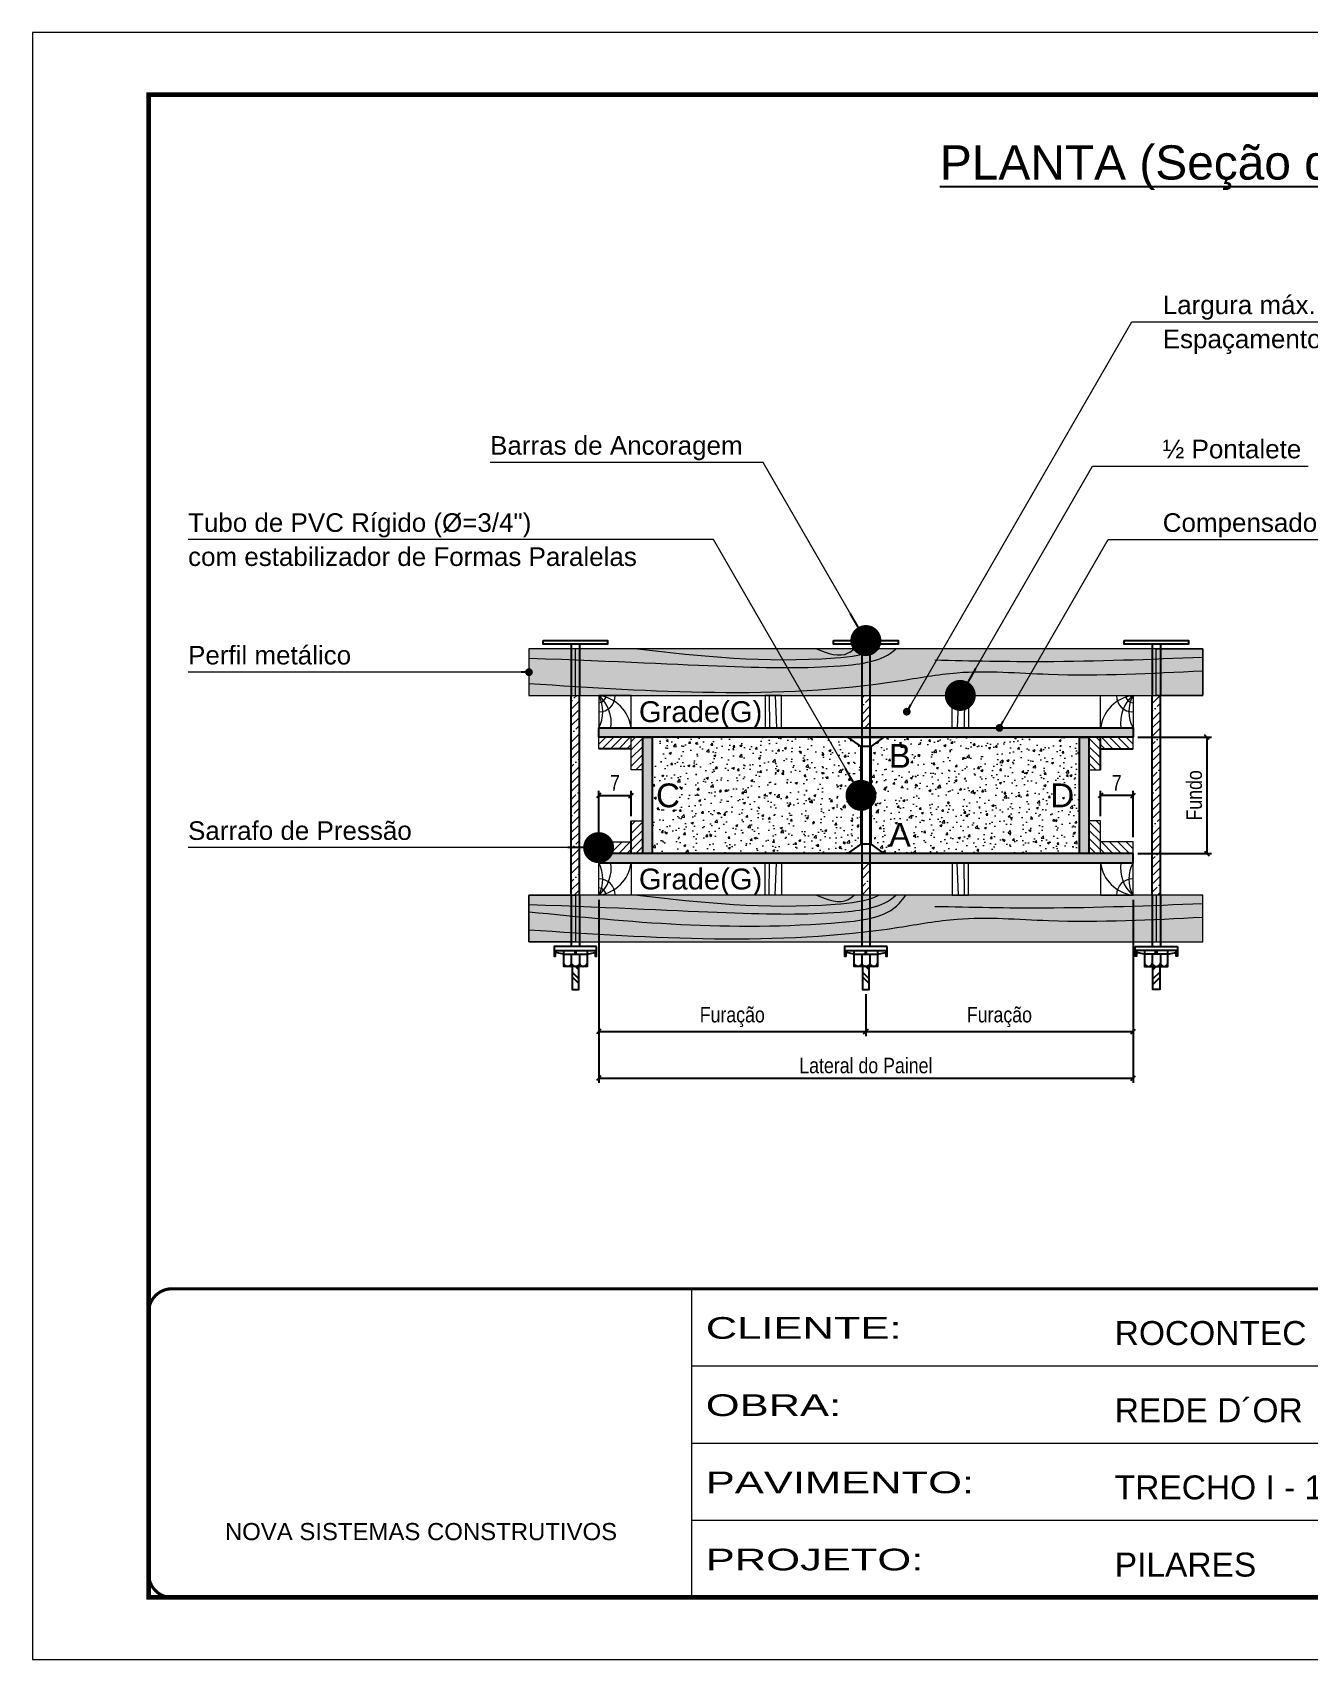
# Model space of a CAD drawing. Extents: x 2949 to 9230, y 1140 to 12527.
# Drawn here: x 7718 to 8542, y 11477 to 12527 of the extents above; entities that cross this region are included whole.
import ezdxf
from ezdxf.enums import TextEntityAlignment as Align

# ---------------------------------------------------------------- set-up
doc = ezdxf.new("R2010")
doc.units = 0
for name, pattern in [('CONTINUO', [0]), ('DASHED', [0.75, 0.5, -0.25]), ('HIDDEN', [0.375, 0.25, -0.125])]:
    doc.linetypes.add(name, pattern=pattern)
doc.layers.add('BARRA ANCORAGEM', color=251, linetype='Continuous')
doc.layers.add('COTA', color=241, linetype='Continuous')
for name, color, linetype, lineweight in [('Demarcação 1', 251, 'Continuous', 9), ('Folhas', 255, 'Continuous', 9), ('Hachura', 251, 'Continuous', 9), ('Madeira', 126, 'Continuous', 18), ('Perfil Metálico', 224, 'Continuous', 18), ('SARRAFO DE PRESSAO', 251, 'DASHED', 9)]:
    doc.layers.add(name, color=color, linetype=linetype, lineweight=lineweight)
doc.layers.add('Demarcação 2', color=7, linetype='Continuous', lineweight=9, true_color=0xe0e0e0)
doc.styles.add('ARIAL', font='arial.ttf')
doc.styles.add('COTA TECNICA-50', font='techl___.ttf', dxfattribs={"height": 10})
doc.styles.add('SANSSERIF', font='sas_____.pfb')
doc.styles.get("Standard").update_dxf_attribs({"font": 'arial.ttf'})
doc.styles.add('Tecnologia', font='')
doc.styles.get('Tecnologia').set_extended_font_data('Forgotten Futurist')
doc.dimstyles.new('3x', dxfattribs={"dimtxt": 10, "dimasz": 5, "dimexe": 7, "dimexo": 5, "dimgap": 4, "dimtad": 1, "dimdec": 4, "dimlfac": 0.3333333333333333, "dimdsep": 46, "dimtxsty": 'Standard', "dimblk": 'DOT', "dimcen": 0.09, "dimclrd": 1, "dimclre": 1, "dimclrt": 2, "dimadec": 0, "dimazin": 2, "dimtfac": 1, "dimtdec": 4, "dimtmove": 0, "dimatfit": 3, "dimldrblk": 'DOT', "dimfxl": 1, "dimtolj": 1, "dimtzin": 0, "dimlwd": 9, "dimlwe": 9, "dimarcsym": 0})
doc.dimstyles.new('COTA PAINEL-50', dxfattribs={"dimtxt": 10, "dimasz": 3, "dimexe": 3, "dimexo": 3, "dimgap": 3, "dimtad": 1, "dimdec": 1, "dimzin": 12, "dimdsep": 46, "dimtxsty": 'COTA TECNICA-50', "dimblk1": 'OBLIQUE', "dimblk2": 'OBLIQUE', "dimsah": 1, "dimcen": 0.9, "dimclrd": 4, "dimclre": 4, "dimclrt": 240, "dimadec": 1, "dimazin": 3, "dimtfac": 1, "dimtdec": 1, "dimtmove": 0, "dimatfit": 3, "dimfxl": 1, "dimtolj": 1, "dimtzin": 12, "dimarcsym": 0})
pattern_1 = [(45, (537.7198400738271, 19528.28793580268), (-5.303300858899106, 5.303300858899107), []), (45, (543.0231409238331, 19528.28793580268), (-5.303300858899106, 5.303300858899107), [9.375, -1.875, 0, -1.875])]

# ---------------------------------------------------------------- blocks, each defined once
blk = doc.blocks.new('_Oblique')
at = {"color": 0, "linetype": 'ByBlock', "lineweight": -2}
blk.add_line((-0.5, -0.5), (0.5, 0.5), dxfattribs=at)
blk = doc.blocks.new('*D1212')
at = {"layer": 'COTA', "color": 4, "lineweight": -2, "transparency": 16777216}
for p, q in [((8431.049176096076, 12071.91815088487), (8478.712720620131, 12071.91815088487)), ((8475.712720620131, 12071.91815088487), (8475.712720620131, 11996.91815095987)), ((8431.049176096134, 11996.91815095987), (8478.712720620131, 11996.91815095987))]:
    blk.add_line(p, q, dxfattribs=at)
at = {"layer": 'Defpoints', "color": 0, "transparency": 16777216}
for p in [(8428.049176096076, 12071.91815088487), (8428.049176096134, 11996.91815095987), (8475.712720620131, 11996.91815095987)]:
    blk.add_point(p, dxfattribs=at)
at = {"layer": 'COTA', "color": 4, "lineweight": -2, "transparency": 16777216, "xscale": 3, "yscale": 3, "zscale": 3}
for p, rotation in [((8475.712720620131, 12071.91815088487), 90), ((8475.712720620131, 11996.91815095987), 270)]:
    blk.add_blockref('_Oblique', p, dxfattribs=dict(at, rotation=rotation))
at = {"layer": 'COTA', "color": 240, "transparency": 16777216, "insert": (8467.588451614283, 12034.41815092237), "char_height": 10, "attachment_point": 5, "rotation": 90, "style": 'COTA TECNICA-50'}
blk.add_mtext('\\A1;Fundo', dxfattribs=at)
blk = doc.blocks.new('*D1213')
at = {"layer": 'COTA', "color": 4, "lineweight": -2, "transparency": 16777216}
for p, q in [((8083.049176501925, 11966.91815098948), (8083.049176501925, 11878.95561756647)), ((8255.549176299071, 11906.02951105339), (8255.549176299071, 11878.95561756647)), ((8083.049176501925, 11881.95561756647), (8255.549176299071, 11881.95561756647))]:
    blk.add_line(p, q, dxfattribs=at)
at = {"layer": 'Defpoints', "color": 0, "transparency": 16777216}
for p in [(8083.049176501925, 11969.91815098948), (8255.549176299071, 11909.02951105339), (8255.549176299071, 11881.95561756647)]:
    blk.add_point(p, dxfattribs=at)
at = {"layer": 'COTA', "color": 4, "lineweight": -2, "transparency": 16777216, "xscale": 3, "yscale": 3, "zscale": 3, "rotation": 180}
blk.add_blockref('_Oblique', (8083.049176501925, 11881.95561756647), dxfattribs=at)
at = {"layer": 'COTA', "color": 4, "lineweight": -2, "transparency": 16777216, "xscale": 3, "yscale": 3, "zscale": 3}
blk.add_blockref('_Oblique', (8255.549176299071, 11881.95561756647), dxfattribs=at)
at = {"layer": 'COTA', "color": 240, "transparency": 16777216, "insert": (8169.299176400498, 11891.35181639688), "char_height": 10, "attachment_point": 5, "style": 'COTA TECNICA-50'}
blk.add_mtext('\\A1;Furação', dxfattribs=at)
blk = doc.blocks.new('*D1214')
at = {"layer": 'COTA', "color": 4, "lineweight": -2, "transparency": 16777216}
for p, q in [((8428.049176096189, 11966.91815098948), (8428.049176096189, 11878.95561756647)), ((8255.549176299071, 11906.02951105339), (8255.549176299071, 11878.95561756647)), ((8255.549176299071, 11881.95561756647), (8428.049176096189, 11881.95561756647))]:
    blk.add_line(p, q, dxfattribs=at)
at = {"layer": 'Defpoints', "color": 0, "transparency": 16777216}
for p in [(8428.049176096189, 11969.91815098948), (8255.549176299071, 11909.02951105339), (8428.049176096189, 11881.95561756647)]:
    blk.add_point(p, dxfattribs=at)
at = {"layer": 'COTA', "color": 4, "lineweight": -2, "transparency": 16777216, "xscale": 3, "yscale": 3, "zscale": 3, "rotation": 180}
blk.add_blockref('_Oblique', (8255.549176299071, 11881.95561756647), dxfattribs=at)
at = {"layer": 'COTA', "color": 4, "lineweight": -2, "transparency": 16777216, "xscale": 3, "yscale": 3, "zscale": 3}
blk.add_blockref('_Oblique', (8428.049176096189, 11881.95561756647), dxfattribs=at)
at = {"layer": 'COTA', "color": 240, "transparency": 16777216, "insert": (8341.79917619763, 11891.35181639688), "char_height": 10, "attachment_point": 5, "style": 'COTA TECNICA-50'}
blk.add_mtext('\\A1;Furação', dxfattribs=at)
blk = doc.blocks.new('*D1215')
at = {"layer": 'COTA', "color": 4, "lineweight": -2, "transparency": 16777216}
for p, q in [((8083.049176501925, 11966.91815098948), (8083.049176501925, 11848.95561756647)), ((8428.049176096189, 11966.91815098948), (8428.049176096189, 11848.95561756647)), ((8083.049176501925, 11851.95561756647), (8428.049176096189, 11851.95561756647))]:
    blk.add_line(p, q, dxfattribs=at)
at = {"layer": 'Defpoints', "color": 0, "transparency": 16777216}
for p in [(8083.049176501925, 11969.91815098948), (8428.049176096189, 11969.91815098948), (8428.049176096189, 11851.95561756647)]:
    blk.add_point(p, dxfattribs=at)
at = {"layer": 'COTA', "color": 4, "lineweight": -2, "transparency": 16777216, "xscale": 3, "yscale": 3, "zscale": 3, "rotation": 180}
blk.add_blockref('_Oblique', (8083.049176501925, 11851.95561756647), dxfattribs=at)
at = {"layer": 'COTA', "color": 4, "lineweight": -2, "transparency": 16777216, "xscale": 3, "yscale": 3, "zscale": 3}
blk.add_blockref('_Oblique', (8428.049176096189, 11851.95561756647), dxfattribs=at)
at = {"layer": 'COTA', "color": 240, "transparency": 16777216, "insert": (8255.549176299057, 11860.01409709864), "char_height": 10, "attachment_point": 5, "style": 'COTA TECNICA-50'}
blk.add_mtext('\\A1;Lateral do Painel', dxfattribs=at)
blk = doc.blocks.new('*D1216')
at = {"layer": 'COTA', "color": 4, "lineweight": -2, "transparency": 16777216}
for p, q in [((8083.049176502012, 12007.41815095162), (8083.049176502012, 12037.41815092237)), ((8083.049176502012, 12034.41815092237), (8104.049176478904, 12034.41815092237)), ((8104.049176478904, 12020.91815093843), (8104.049176478904, 12037.41815092237))]:
    blk.add_line(p, q, dxfattribs=at)
at = {"layer": 'Defpoints', "color": 0, "transparency": 16777216}
for p in [(8104.049176478904, 12034.41815092237), (8104.049176478904, 12017.91815093843), (8083.049176502012, 12004.41815095162)]:
    blk.add_point(p, dxfattribs=at)
at = {"layer": 'COTA', "color": 4, "lineweight": -2, "transparency": 16777216, "xscale": 3, "yscale": 3, "zscale": 3, "rotation": 180}
blk.add_blockref('_Oblique', (8083.049176502012, 12034.41815092237), dxfattribs=at)
at = {"layer": 'COTA', "color": 4, "lineweight": -2, "transparency": 16777216, "xscale": 3, "yscale": 3, "zscale": 3}
blk.add_blockref('_Oblique', (8104.049176478904, 12034.41815092237), dxfattribs=at)
at = {"layer": 'COTA', "color": 240, "transparency": 16777216, "insert": (8093.549176490487, 12042.49125033757), "char_height": 10, "attachment_point": 5, "style": 'COTA TECNICA-50'}
blk.add_mtext('\\A1;7', dxfattribs=at)
blk = doc.blocks.new('*D1217')
at = {"layer": 'COTA', "color": 4, "lineweight": -2, "transparency": 16777216}
for p, q in [((8407.04917611921, 12020.91815093843), (8407.04917611921, 12037.41815092237)), ((8428.049176096072, 12034.41815092237), (8407.04917611921, 12034.41815092237)), ((8428.049176096072, 12007.41815095162), (8428.049176096072, 12037.41815092237))]:
    blk.add_line(p, q, dxfattribs=at)
at = {"layer": 'Defpoints', "color": 0, "transparency": 16777216}
for p in [(8407.04917611921, 12034.41815092237), (8407.04917611921, 12017.91815093843), (8428.049176096072, 12004.41815095162)]:
    blk.add_point(p, dxfattribs=at)
at = {"layer": 'COTA', "color": 4, "lineweight": -2, "transparency": 16777216, "xscale": 3, "yscale": 3, "zscale": 3, "rotation": 180}
blk.add_blockref('_Oblique', (8407.04917611921, 12034.41815092237), dxfattribs=at)
at = {"layer": 'COTA', "color": 4, "lineweight": -2, "transparency": 16777216, "xscale": 3, "yscale": 3, "zscale": 3}
blk.add_blockref('_Oblique', (8428.049176096072, 12034.41815092237), dxfattribs=at)
at = {"layer": 'COTA', "color": 240, "transparency": 16777216, "insert": (8417.549176107656, 12042.49125033757), "char_height": 10, "attachment_point": 5, "style": 'COTA TECNICA-50'}
blk.add_mtext('\\A1;7', dxfattribs=at)
blk = doc.blocks.new('_Dot')
at = {"color": 0, "linetype": 'ByBlock', "lineweight": -2}
blk.add_line((-0.5, 0), (-1, 0), dxfattribs=at)
at = {"color": 0, "linetype": 'ByBlock', "const_width": 0.5}
blk.add_lwpolyline([(-0.25, 0, 1), (0.25, 0, 1)], format="xyb", close=True, dxfattribs=at)
blk = doc.blocks.new('9999999999')
at = {"color": 30, "linetype": 'CONTINUO'}
for p, q in [((98564.56196592061, 34230.20511460536), (98564.56196592061, 34429.44862801625)), ((98564.56196592061, 34379.63774966353), (99583.97835781069, 34379.63774966353)), ((98564.56196592061, 34329.8268713108), (99487.97835781069, 34329.8268713108)), ((98564.56196592063, 34280.01599295808), (99487.97835781069, 34280.01599295808))]:
    blk.add_line(p, q, dxfattribs=at)
at = {"color": 30, "linetype": 'CONTINUO', "const_width": 2}
blk.add_lwpolyline([(99583.97835781069, 34230.20511460536), (99583.97835781069, 34414.44862801625, 0.4142135623730951), (99568.97835781069, 34429.44862801625), (98228.97835781069, 34429.44862801625, 0.4142135623730951), (98213.97835781069, 34414.44862801625), (98213.97835781069, 34245.20511460536, 0.4142135623730951), (98228.97835781069, 34230.20511460536), (99583.97835781069, 34230.20511460536)], format="xyb", dxfattribs=at)
at = {"layer": 'Folhas'}
blk.add_lwpolyline([(98138.97835781069, 34190.20511460536), (99623.97835781069, 34190.20511460536), (99623.97835781069, 35240.20511460536), (98138.97835781069, 35240.20511460536)], close=True, dxfattribs=at)
at = {"layer": 'Folhas', "color": 30, "const_width": 3}
blk.add_lwpolyline([(98213.97835781069, 34230.20511460536), (99583.97835781069, 34230.20511460536), (99583.97835781069, 35200.20511460536), (98213.97835781069, 35200.20511460536)], close=True, dxfattribs=at)
at = {"color": 7, "linetype": 'Continuous', "ltscale": 5, "style": 'ARIAL'}
for s, height, p in [('ROCONTEC', 15.48288, (98837.6812528586, 34393.12953067552)), ('REDE D´OR', 15.48288, (98837.6812528586, 34343.3186523228)), ('TRECHO I - 1° SUBSOLO', 15.48288, (98837.6812528586, 34293.50777397008)), ('NOVA SISTEMAS CONSTRUTIVOS', 11.0592, (98263.18703214587, 34267.21182737108)), ('PILARES', 15.48288, (98837.6812528586, 34243.69689561735))]:
    blk.add_text(s, height=height, dxfattribs=at).set_placement(p)
at = {"layer": 'Folhas', "color": 7, "style": 'Tecnologia', "width": 1.5}
for s, p in [('CLIENTE:', (98573.65419061291, 34397.16605924374)), ('OBRA:', (98573.65419061291, 34347.31415840245)), ('PAVIMENTO:', (98573.65419061291, 34297.50328004972)), ('PROJETO:', (98573.65419061291, 34247.692401697))]:
    blk.add_text(s, height=14, dxfattribs=at).set_placement(p)

msp = doc.modelspace()

# ---------------------------------------------------------------- hatches: boundary and pattern name
at = {"layer": 'Demarcação 1'}
for points in [[(8083.049176502042, 12077.91815087829), (8428.049176096072, 12077.91815087829), (8428.049176096072, 12071.91815088487), (8083.049176502042, 12071.91815088487)], [(8111.549176470697, 12071.91815088487), (8117.549176464061, 12071.91815088487), (8117.549176464061, 11996.91815095987), (8111.549176470697, 11996.91815095987)], [(8393.549176134082, 12071.91815088487), (8399.549176127446, 12071.91815088487), (8399.549176127446, 11996.91815095987), (8393.549176134082, 11996.91815095987)], [(8428.049176096072, 11996.91815095987), (8083.049176502012, 11996.91815095987), (8083.049176502012, 11990.91815096643), (8428.049176096072, 11990.91815096643)]]:
    msp.add_hatch(color=256, dxfattribs=at).paths.add_polyline_path(points)
at = {"layer": 'Demarcação 2'}
for points in [[(8473.049176048109, 12128.91815082215), (8038.049176550034, 12128.91815082215), (8038.049176550034, 12098.91815085515), (8473.049176048109, 12098.91815085515)], [(8473.049176048109, 11969.91815098957), (8038.049176550034, 11969.91815098957), (8038.049176550034, 11939.91815102256), (8473.049176048109, 11939.91815102256)]]:
    msp.add_hatch(color=256, dxfattribs=at).paths.add_polyline_path(points)
at = {"layer": 'Hachura'}
h = msp.add_hatch(dxfattribs=at)
h.set_pattern_fill('ANSI35', color=256, scale=30, style=0)
h.set_pattern_definition(pattern_1)
h.paths.add_polyline_path([(8065.385631978017, 11969.91815098957), (8070.712721059041, 11969.91815098957), (8070.712721059041, 12098.91815085515), (8065.385631978017, 12098.91815085515)])
h = msp.add_hatch(dxfattribs=at)
h.set_pattern_fill('ANSI35', color=256, scale=30, style=0)
h.set_pattern_definition(pattern_1)
h.paths.add_polyline_path([(8252.885631758574, 12077.91815087829), (8258.212720839569, 12077.91815087829), (8258.212720839569, 12098.91815085515), (8252.885631758574, 12098.91815085515)])
h = msp.add_hatch(dxfattribs=at)
h.set_pattern_fill('ANSI35', color=256, scale=30, style=0)
h.set_pattern_definition(pattern_1)
h.paths.add_polyline_path([(8440.385631539073, 11969.91815098957), (8445.712720620126, 11969.91815098957), (8445.712720620126, 12098.91815085515), (8440.385631539073, 12098.91815085515)])
h = msp.add_hatch(dxfattribs=at)
h.set_pattern_fill('ANSI31', color=256, scale=30, style=0)
h.set_pattern_definition([(45, (4418.639433629258, 10805.37347264248), (-2.651650429449553, 2.651650429449553), [])])
h.paths.add_polyline_path([(8104.049176478904, 12071.91815088487), (8083.049176502012, 12071.91815088487), (8083.049176502012, 12064.41815089312), (8104.049176478904, 12064.41815089312)])
h = msp.add_hatch(dxfattribs=at)
h.set_pattern_fill('ANSI31', color=256, scale=30, style=0)
h.set_pattern_definition([(45, (11219.14494948098, 16801.75857289164), (-2.651650429449553, 2.651650429449553), [])])
h.paths.add_polyline_path([(8111.549176470697, 12050.91815090796), (8111.549176470697, 12071.91815088487), (8104.049176478904, 12071.91815088487), (8104.049176478904, 12050.91815090796)])
h = msp.add_hatch(dxfattribs=at)
h.set_pattern_fill('AR-CONC', color=256, scale=2, style=0)
h.set_pattern_definition([(49.99999999999999, (4418.639433629258, 10824.87347264248), (14.34520365201507, -1.255042699651902), [1.5, -16.5]), (355, (4418.639433629258, 10824.87347264248), (-2.77502667226, 15.04384267400024), [1.2, -13.2]), (100.4514, (4419.834867229263, 10824.76888584248), (11.57018763428043, 13.78879084121907), [1.274803799999989, -14.02284223999991]), (46.18420000000002, (4418.639433629258, 10828.87347264248), (21.34482097251289, -3.310380286580362), [2.249999999999996, -24.74999999999997]), (96.63559999999998, (4420.418168529257, 10828.59760650248), (18.69325411097407, 19.48235741800884), [1.912205759999997, -21.03425999999995]), (351.1842, (4418.639433629258, 10828.87347264248), (18.69323890267254, 19.48237201850649), [1.8, -19.8]), (21, (4420.639433629258, 10827.87347264248), (11.93814104236923, -8.052377813306776), [1.5, -16.5]), (326.0000000000001, (4420.639433629258, 10827.87347264248), (4.866306638431634, 14.50300090093706), [1.2, -13.2]), (71.4514, (4421.634278289261, 10827.20244052248), (16.8044525716298, 6.450609934199048), [1.2748038, -14.02284224]), (37.50000000000001, (4418.639433629258, 10824.87347264248), (0.2431971063458134, 6.65787707662623), [0, -13.04, 0, -13.4, 0, -13.25]), (7.499999999999999, (4418.639433629258, 10824.87347264248), (5.261390748842972, 7.888234237647205), [0, -7.64, 0, -12.74, 0, -5.05]), (327.5, (4414.179433629251, 10824.87347264248), (10.67644872344818, -0.451097434687596), [0, -5, 0, -15.6, 0, -20.7]), (317.5, (4412.179433629251, 10824.87347264248), (11.66372338684772, 2.002099646646353), [0, -6.5, 0, -10.36, 0, -14.7])])
h.paths.add_polyline_path([(8252.424176302244, 12065.91815089086), (8243.885631767538, 12071.91815088487), (8117.549176464061, 12071.91815088487), (8117.549176464061, 11996.91815095987), (8243.885631767538, 11996.91815095987), (8252.424176302244, 12002.91815095387)])
h.paths.add_polyline_path([(8393.549176134082, 11996.91815095987), (8393.549176134082, 12071.91815088487), (8267.212720830605, 12071.91815088487), (8258.674176295899, 12065.91815089088), (8258.674176295899, 12002.91815095386), (8267.212720830605, 11996.91815095987)])
h.paths.add_polyline_path([(8116.097401188541, 12022.50524506917), (8139.53554577395, 12022.50524506917), (8139.53554577395, 12046.33105677557), (8116.097401188541, 12046.33105677557)], flags=9)
h.paths.add_polyline_path([(8266.483073583717, 11997.39815097254), (8288.538189521263, 11997.39815097254), (8288.538189521263, 12020.43815094719), (8266.483073583717, 12020.43815094719)], flags=25)
h.paths.add_polyline_path([(8266.514506052976, 12048.39815089754), (8288.506757052004, 12048.39815089754), (8288.506757052004, 12071.43815087219), (8266.514506052976, 12071.43815087219)], flags=24)
h.paths.add_polyline_path([(8370.715872235742, 12022.89815093504), (8393.892079577228, 12022.89815093504), (8393.892079577228, 12045.93815090969), (8370.715872235742, 12045.93815090969)], flags=9)
h = msp.add_hatch(dxfattribs=at)
h.set_pattern_fill('ANSI31', color=256, scale=30, style=0)
h.set_pattern_definition([(135, (5291.953403117106, 16801.75857289164), (2.651650429449553, 2.651650429449553), [])])
h.paths.add_polyline_path([(8399.549176127446, 12050.91815090796), (8399.549176127446, 12071.91815088487), (8407.04917611918, 12071.91815088487), (8407.04917611918, 12050.91815090796)])
h = msp.add_hatch(dxfattribs=at)
h.set_pattern_fill('ANSI31', color=256, scale=30, style=0)
h.set_pattern_definition([(135, (12092.45891896886, 10805.37347264248), (2.651650429449553, 2.651650429449553), [])])
h.paths.add_polyline_path([(8407.04917611918, 12071.91815088487), (8428.049176096072, 12071.91815088487), (8428.049176096072, 12064.41815089312), (8407.04917611918, 12064.41815089312)])
h = msp.add_hatch(dxfattribs=at)
h.set_pattern_fill('ANSI31', color=256, scale=30, style=0)
h.set_pattern_definition([(45, (11219.14494948098, 16747.75857294521), (-2.651650429449553, 2.651650429449553), [])])
h.paths.add_polyline_path([(8111.549176470638, 11996.91815096153), (8111.549176470638, 12017.91815093843), (8104.049176478904, 12017.91815093843), (8104.049176478904, 11996.91815096153)])
h = msp.add_hatch(dxfattribs=at)
h.set_pattern_fill('ANSI31', color=256, scale=30, style=0)
h.set_pattern_definition([(135, (5291.953403117164, 16747.75857294521), (2.651650429449553, 2.651650429449553), [])])
h.paths.add_polyline_path([(8399.549176127446, 11996.91815096153), (8399.549176127446, 12017.91815093843), (8407.04917611921, 12017.91815093843), (8407.04917611921, 11996.91815096153)])
h = msp.add_hatch(dxfattribs=at)
h.set_pattern_fill('ANSI31', color=256, scale=30, style=0)
h.set_pattern_definition([(45, (4418.639433629258, 10737.87347270923), (-2.651650429449553, 2.651650429449553), [])])
h.paths.add_polyline_path([(8104.049176478904, 12004.41815095162), (8083.049176502012, 12004.41815095162), (8083.049176502012, 11996.91815095987), (8104.049176478904, 11996.91815095987)])
h = msp.add_hatch(dxfattribs=at)
h.set_pattern_fill('ANSI31', color=256, scale=30, style=0)
h.set_pattern_definition([(135, (12092.45891896886, 10737.87347270923), (2.651650429449553, 2.651650429449553), [])])
h.paths.add_polyline_path([(8407.04917611918, 12004.41815095162), (8428.049176096072, 12004.41815095162), (8428.049176096072, 11996.91815095987), (8407.04917611918, 11996.91815095987)])
h = msp.add_hatch(dxfattribs=at)
h.set_pattern_fill('ANSI35', color=256, scale=30, style=0)
h.set_pattern_definition(pattern_1)
h.paths.add_polyline_path([(8258.21272083951, 11990.91815096643), (8252.885631758516, 11990.91815096643), (8252.885631758516, 11969.91815098957), (8258.21272083951, 11969.91815098957)])

# ---------------------------------------------------------------- linework, layer by layer
for p, q in [((8407.04917611918, 12050.91815090796), (8407.04917611918, 12071.91815088487)), ((8104.049176478904, 12064.41815089312), (8083.049176502012, 12064.41815089312)), ((8407.04917611918, 12064.41815089312), (8428.049176096072, 12064.41815089312)), ((8104.049176478904, 11996.91815096153), (8104.049176478904, 12017.91815093843))]:
    msp.add_line(p, q)
for points in [[(8083.049176502042, 12077.91815087829), (8428.049176096072, 12077.91815087829), (8428.049176096072, 12071.91815088487), (8083.049176502042, 12071.91815088487)], [(8111.549176470697, 12071.91815088487), (8117.549176464061, 12071.91815088487), (8117.549176464061, 11996.91815095987), (8111.549176470697, 11996.91815095987)], [(8393.549176134082, 12071.91815088487), (8399.549176127446, 12071.91815088487), (8399.549176127446, 11996.91815095987), (8393.549176134082, 11996.91815095987)], [(8428.049176096072, 11996.91815095987), (8083.049176502012, 11996.91815095987), (8083.049176502012, 11990.91815096643), (8428.049176096072, 11990.91815096643)]]:
    msp.add_lwpolyline(points, close=True)
at = {"layer": 'BARRA ANCORAGEM'}
for p, q in [((8065.385631977988, 12131.91815082213), (8065.385631977959, 12128.91815082215)), ((8070.712721059012, 12131.91815082213), (8070.712721059012, 12128.91815082215)), ((8252.885631758516, 12131.91815082213), (8252.885631758516, 12128.91815082213)), ((8258.212720839569, 12131.91815082213), (8258.212720839569, 12128.91815082213)), ((8440.385631539073, 12131.91815082213), (8440.385631539073, 12128.91815082215)), ((8445.712720620097, 12131.91815082213), (8445.712720620097, 12128.91815082215)), ((8065.385631978017, 11969.91815098957), (8065.385631978017, 12098.91815085515)), ((8070.712721059041, 11969.91815098957), (8070.712721059041, 12098.91815085515)), ((8252.885631758574, 12098.91815085515), (8252.885631758574, 12077.91815087826)), ((8258.212720839569, 12098.91815085515), (8258.212720839569, 12077.91815087826)), ((8440.385631539073, 11969.91815098957), (8440.385631539073, 12098.91815085515)), ((8445.712720620126, 11969.91815098957), (8445.712720620126, 12098.91815085515)), ((8258.674176295899, 12065.91815089088), (8252.424176302244, 12065.91815089086)), ((8258.674176295899, 12002.91815095386), (8252.424176302244, 12002.91815095387)), ((8252.885631758516, 11990.91815096646), (8252.885631758516, 11969.91815098957)), ((8258.21272083951, 11990.91815096646), (8258.21272083951, 11969.91815098957)), ((8060.537725213944, 11931.91389334114), (8055.235524293064, 11933.07803898313)), ((8075.560627823084, 11931.91389334114), (8080.862828743964, 11933.07803898313)), ((8248.037724994501, 11931.91389334113), (8242.735524073621, 11933.07803898313)), ((8263.060627603641, 11931.91389334113), (8268.362828524521, 11933.07803898313)), ((8435.537724775, 11931.91389334114), (8430.23552385415, 11933.07803898313)), ((8450.56062738414, 11931.91389334114), (8455.86282830502, 11933.07803898313)), ((8070.258426902205, 11915.91357686541), (8065.839926134853, 11920.33207763276)), ((8070.258426902205, 11921.77860334975), (8068.007519198494, 11924.02951105342)), ((8257.758426682762, 11915.91357686541), (8253.339925915381, 11920.33207763276)), ((8257.758426682762, 11921.77860334975), (8255.507518979051, 11924.0295110534)), ((8440.839925695938, 11921.77860334975), (8443.09083339959, 11924.02951105342)), ((8440.839925695938, 11915.91357686541), (8445.25842646326, 11920.33207763277)), ((8070.258426902263, 11912.98106363059), (8065.839926134853, 11917.399564398)), ((8257.75842668282, 11912.98106363059), (8253.339925915381, 11917.399564398)), ((8440.839925695938, 11912.43960898131), (8445.25842646326, 11916.85810974867))]:
    msp.add_line(p, q, dxfattribs=at)
at = {"layer": 'BARRA ANCORAGEM', "linetype": 'HIDDEN'}
for p, q in [((8065.385631977959, 12128.91815082215), (8065.385631978017, 12098.91815085515)), ((8070.712721059012, 12128.91815082215), (8070.712721059041, 12098.91815085515)), ((8252.885631758574, 12128.91815082213), (8252.885631758574, 12098.91815085515)), ((8258.212720839627, 12128.91815082213), (8258.212720839569, 12098.91815085515)), ((8440.385631539073, 12128.91815082215), (8440.385631539073, 12098.91815085515)), ((8445.712720620097, 12128.91815082215), (8445.712720620126, 12098.91815085515)), ((8252.885631758574, 12077.91815087826), (8252.885631758516, 11990.91815096646)), ((8258.212720839569, 12077.91815087826), (8258.21272083951, 11990.91815096646)), ((8065.385631978017, 11969.91815098957), (8065.385631978017, 11936.91815102259)), ((8070.712721059041, 11969.91815098957), (8070.712721059041, 11936.91815102259)), ((8252.885631758516, 11969.91815098957), (8252.885631758516, 11936.91815102256)), ((8258.21272083951, 11969.91815098957), (8258.212720839452, 11936.91815102256)), ((8440.385631539073, 11969.91815098957), (8440.385631539073, 11936.91815102259)), ((8445.712720620126, 11969.91815098957), (8445.712720620126, 11936.91815102259))]:
    msp.add_line(p, q, dxfattribs=at)
at = {"layer": 'BARRA ANCORAGEM', "flags": 128}
for points in [[(8047.246706329606, 12134.31797027088), (8088.851646707422, 12134.31797027088), (8088.851646707393, 12131.91815082215), (8047.246706329606, 12131.91815082215)], [(8234.746706110163, 12134.31797027088), (8276.35164648798, 12134.31797027088), (8276.351646487921, 12131.91815082215), (8234.746706110163, 12131.91815082215)], [(8422.246705890691, 12134.31797027088), (8463.851646268478, 12134.31797027088), (8463.851646268478, 12131.91815082215), (8422.246705890691, 12131.91815082215)]]:
    msp.add_lwpolyline(points, close=True, dxfattribs=at)
at = {"layer": 'BARRA ANCORAGEM'}
msp.add_lwpolyline([(8243.885631767538, 12071.91815088487), (8267.212720830605, 12071.91815088487), (8258.674176295899, 12065.91815089088), (8258.674176295899, 12002.91815095386), (8267.212720830605, 11996.91815095987), (8243.885631767538, 11996.91815095987), (8252.424176302244, 12002.91815095387), (8252.424176302244, 12065.91815089086)], close=True, dxfattribs=at)
at = {"layer": 'BARRA ANCORAGEM', "flags": 128}
for points in [[(8081.746528897464, 11936.91815102256), (8054.351824139594, 11936.91815102256), (8054.351824139594, 11934.24291003697), (8081.746528897464, 11934.24291003697)], [(8054.351824139594, 11934.24291003697), (8054.351824139681, 11930.68396889791), (8055.235524293064, 11930.68396889791), (8055.235524293064, 11934.24291003697)], [(8075.560627823084, 11934.24291003697), (8075.560627823084, 11924.02951105339), (8060.537725213944, 11924.02951105339), (8060.537725213944, 11934.24291003697)], [(8060.537725213944, 11931.91389334114), (8075.560627823084, 11931.91389334114)], [(8067.607326441765, 11934.24291003697), (8067.607326441765, 11931.91389334114)], [(8068.491026595264, 11931.91389334114), (8068.491026595264, 11934.24291003697)], [(8080.862828743964, 11934.24291003697), (8080.862828743964, 11930.68396889791), (8081.746528897464, 11930.68396889791), (8081.746528897464, 11936.91815102256)], [(8269.24652867802, 11936.91815102256), (8241.851823920122, 11936.91815102256), (8241.851823920122, 11934.24291003697), (8269.24652867802, 11934.24291003697)], [(8241.851823920122, 11934.24291003697), (8241.85182392021, 11930.68396889789), (8242.735524073621, 11930.68396889789), (8242.735524073621, 11934.24291003697)], [(8263.060627603641, 11934.24291003697), (8263.060627603641, 11924.02951105339), (8248.037724994501, 11924.02951105339), (8248.037724994501, 11934.24291003697)], [(8248.037724994501, 11931.91389334113), (8263.060627603641, 11931.91389334113)], [(8255.107326222322, 11934.24291003697), (8255.107326222322, 11931.91389334113)], [(8255.991026375821, 11931.91389334113), (8255.991026375821, 11934.24291003697)], [(8268.362828524521, 11934.24291003697), (8268.362828524521, 11930.68396889789), (8269.24652867802, 11930.68396889789), (8269.24652867802, 11936.91815102256)], [(8430.23552385412, 11934.24291003699), (8430.23552385412, 11930.68396889791), (8429.35182370068, 11930.68396889791), (8429.35182370068, 11936.91815102257)], [(8429.35182370068, 11936.91815102257), (8456.74652845852, 11936.91815102257)], [(8456.74652845852, 11934.24291003699), (8429.35182370068, 11934.24291003699)], [(8435.53772477503, 11934.24291003699), (8435.53772477503, 11924.0295110534), (8450.56062738414, 11924.0295110534), (8450.56062738414, 11934.24291003699)], [(8450.56062738414, 11931.91389334114), (8435.53772477503, 11931.91389334114)], [(8442.607326002879, 11931.91389334114), (8442.607326002879, 11934.24291003699)], [(8443.49102615635, 11934.24291003699), (8443.49102615635, 11931.91389334114)], [(8456.74652845852, 11936.91815102257), (8456.746528458461, 11930.68396889791), (8455.86282830502, 11930.68396889791), (8455.86282830502, 11934.24291003699)], [(8065.839926134824, 11924.02951105343), (8065.839926134824, 11909.02951105339), (8070.258426902205, 11909.02951105339), (8070.258426902205, 11924.02951105343)], [(8253.339925915381, 11924.02951105343), (8253.339925915381, 11909.02951105339), (8257.758426682762, 11909.02951105339), (8257.758426682762, 11924.02951105343)], [(8445.258426463319, 11924.02951105345), (8445.258426463319, 11909.02951105339), (8440.83992569591, 11909.02951105339), (8440.839925695938, 11924.02951105345)]]:
    msp.add_lwpolyline(points, dxfattribs=at)
for points in [[(8065.398076058103, 11931.91389334114), (8065.398076058103, 11925.79691136034, -0.7297960342994486), (8060.537725213944, 11925.79691136034, -0.7297960342994486)], [(8070.700276978983, 11931.91389334114), (8070.700276978983, 11925.79691136034, -0.6666666666662623), (8065.398076058103, 11925.79691136034, -0.6666666666662623)], [(8252.89807583866, 11931.91389334113), (8252.89807583866, 11925.79691136033, -0.7297960342994486), (8248.037724994501, 11925.79691136033, -0.7297960342994486)], [(8258.20027675954, 11931.91389334113), (8258.20027675954, 11925.79691136033, -0.6666666666662623), (8252.89807583866, 11925.79691136033, -0.6666666666662623)], [(8440.39807561916, 11931.91389334114), (8440.39807561916, 11925.79691136034, 0.6666666666662623), (8445.70027654004, 11925.79691136034, 0.6666666666662623)], [(8445.70027654004, 11931.91389334114), (8445.70027654004, 11925.79691136034, 0.7297960342994486), (8450.56062738414, 11925.79691136034, 0.7297960342994486)]]:
    msp.add_lwpolyline(points, format="xyb", dxfattribs=at)
at = {"layer": 'BARRA ANCORAGEM'}
for centre in [(8073.130452401034, 11926.575114082), (8260.630452181591, 11926.575114082), (8437.967900197109, 11926.57511408202)]:
    msp.add_arc(centre, 2.551735107341757, 197.756360599959, 342.243639400041, dxfattribs=at)
at = {"layer": 'Hachura'}
for p, q in [((8193.094783319131, 12098.91815085619), (8193.377061513282, 12077.91815087721)), ((8197.04789213711, 12098.91815085619), (8197.756622871937, 12077.91815087721)), ((8315.277919982764, 12098.91815085619), (8314.569189247995, 12077.91815087721)), ((8319.231028800743, 12098.91815085619), (8318.948750606593, 12077.91815087721)), ((8193.094783319131, 11969.91815098853), (8193.377061513282, 11990.91815096751)), ((8197.04789213711, 11969.91815098853), (8197.756622871937, 11990.91815096751)), ((8315.277919982764, 11969.91815098853), (8314.569189247995, 11990.91815096751)), ((8319.231028800743, 11969.91815098853), (8318.948750606593, 11990.91815096751))]:
    msp.add_line(p, q, dxfattribs=at)
for centre, radius, start, end in [((8079.794467304106, 12074.66344168035), 24.47210757406724, 7.642793839137871, 82.35720616132271), ((8067.459809992899, 12081.02228468649), 23.73373915088548, 352.4847589453555, 48.94037234384719), ((8063.733952978131, 12088.41815086671), 21.98471877318981, 331.4709372013621, 28.52906279863791), ((8083.049176502012, 12098.91815085515), 1.746188389899414, 270, 359.9999999995831), ((8083.049176502012, 12098.91815085515), 4.750850746869671, 270, 0), ((8083.049176502012, 12098.91815085515), 10.70049253431805, 270, 0), ((8431.303885294008, 12074.66344168035), 24.47210757406724, 97.64279383867728, 172.3572061608621), ((8428.049176096072, 12098.91815085515), 10.70049253431805, 180, 270), ((8443.638542605215, 12081.02228468649), 23.73373915088548, 131.0596276561528, 187.5152410546446), ((8428.04917609613, 12098.91815085515), 4.750850746869671, 180, 269.9999999991662), ((8447.364399620012, 12088.41815086671), 21.98471877318981, 151.4709372013621, 208.5290627986379), ((8428.049176096072, 12098.91815085515), 1.746188389899414, 180, 270), ((8079.794467304106, 11994.17286016434), 24.47210757406724, 277.6427938386773, 352.3572061608621), ((8067.459809992899, 11987.81401715823), 23.73373915088548, 311.0596276561528, 7.515241054644575), ((8063.733952978131, 11980.418150978), 21.98471877318981, 331.4709372013621, 28.52906279863791), ((8083.049176502012, 11969.91815098957), 10.70049253431805, 0, 90), ((8431.303885294008, 11994.17286016434), 24.47210757406724, 187.6427938391379, 262.3572061613227), ((8428.049176096072, 11969.91815098957), 10.70049253431805, 90, 180), ((8443.638542605215, 11987.81401715823), 23.73373915088548, 172.4847589453554, 228.9403723438472), ((8447.364399620012, 11980.418150978), 21.98471877318981, 151.4709372013621, 208.5290627986379), ((8083.049176502012, 11969.91815098957), 4.750850746869671, 0, 89.99999999916623), ((8083.049176502012, 11969.91815098957), 1.746188389899414, 4.168816632087861e-10, 90)]:
    msp.add_arc(centre, radius, start, end, dxfattribs=at)
for points, knots in [([(8038.049176550034, 12123.01671155509), (8154.217040600284, 12118.86212364223), (8206.326827416546, 12113.47483813559), (8266.048213797709, 12120.75638925265), (8274.905371008004, 12128.91815082215)], [0, 0, 0, 0, 125.1825811556602, 162.3251978992898, 162.3251978992898, 162.3251978992898, 162.3251978992898]), ([(8108.129372075229, 12128.91815082215), (8149.116507183207, 12124.32303389431), (8198.992153869447, 12118.73141526151), (8255.75368288203, 12125.01050792163), (8263.930939390848, 12128.91815082216)], [0, 0, 0, 0, 127.7419890025806, 155.4442459493314, 155.4442459493314, 155.4442459493314, 155.4442459493314]), ([(8038.049176550034, 11964.01671175551), (8154.217040600284, 11959.86212384265), (8206.326827416546, 11954.47483833601), (8266.048213797709, 11961.75638945307), (8274.905371008004, 11969.91815102257)], [0, 0, 0, 0, 125.1825811556602, 162.3251978992898, 162.3251978992898, 162.3251978992898, 162.3251978992898]), ([(8108.129372075229, 11969.91815102257), (8149.116507183207, 11965.32303409473), (8198.992153869447, 11959.73141546193), (8255.75368288203, 11966.01050812205), (8263.930939390848, 11969.91815102259)], [0, 0, 0, 0, 127.7419890025806, 155.4442459493314, 155.4442459493314, 155.4442459493314, 155.4442459493314])]:
    msp.add_open_spline(points, degree=3, knots=knots, dxfattribs=at)
for points in [[(8223.731973951304, 12128.91815082215), (8244.230030095234, 12126.30783143712), (8247.931704288843, 12128.91815082215)], [(8473.049176048109, 12123.40491219908), (8370.57705927061, 12120.63578938903), (8299.983237390203, 12121.56705935808)], [(8038.049176550034, 12106.66283943969), (8276.757062704099, 12108.24377727028), (8314.539861039055, 12113.56778512681), (8373.52453237222, 12112.63063022267), (8473.049176048109, 12114.8589357281)], [(8038.049176550034, 11959.2876299976), (8239.961164635723, 11952.50741343447), (8277.075779399689, 11964.64747295134), (8281.29279065496, 11969.91815102257)], [(8223.731973951304, 11969.91815102257), (8244.230030095234, 11967.30783163754), (8247.931704288843, 11969.91815102257)], [(8473.049176048109, 11964.4049123995), (8370.57705927061, 11961.63578958946), (8299.983237390203, 11962.56705955851)], [(8038.049176550034, 11947.66283964012), (8276.757062704099, 11949.2437774707), (8314.539861039055, 11954.56778532723), (8373.52453237222, 11953.63063042309), (8473.049176048109, 11955.85893592852)]]:
    msp.add_spline(points, degree=3, dxfattribs=at)
at = {"layer": 'Madeira'}
msp.add_line((8428.049176096072, 12071.91815088487), (8399.549176127446, 12071.91815088487), dxfattribs=at)
at = {"layer": 'Madeira', "linetype": 'HIDDEN'}
for points in [[(8038.049176550034, 12098.91815082215), (8068.049176550034, 12098.91815082215), (8068.049176550034, 12128.91815082215), (8038.049176550034, 12128.91815082215)], [(8473.049176048109, 12098.91815082215), (8443.049176048109, 12098.91815082215), (8443.049176048109, 12128.91815082215), (8473.049176048109, 12128.91815082215)], [(8038.049176550034, 11969.91815102257), (8068.049176550034, 11969.91815102257), (8068.049176550034, 11939.91815102257), (8038.049176550034, 11939.91815102257)], [(8473.049176048109, 11969.91815102257), (8443.049176048109, 11969.91815102257), (8443.049176048109, 11939.91815102257), (8473.049176048109, 11939.91815102257)]]:
    msp.add_lwpolyline(points, close=True, dxfattribs=at)
at = {"layer": 'Madeira'}
for points in [[(8083.049176502012, 12077.91815087825), (8104.049176478904, 12077.91815087825), (8104.049176478904, 12098.91815085515), (8083.049176502012, 12098.91815085515)], [(8201.049176468427, 12098.91815085619), (8190.549176478904, 12098.91815085619), (8190.549176478904, 12077.91815087721), (8201.049176468427, 12077.91815087721)], [(8311.276635651506, 12098.91815085619), (8321.77663564097, 12098.91815085619), (8321.77663564097, 12077.91815087721), (8311.276635651506, 12077.91815087721)], [(8428.049176096072, 12077.91815087825), (8407.04917611918, 12077.91815087825), (8407.04917611918, 12098.91815085515), (8428.049176096072, 12098.91815085515)], [(8083.049176502012, 11990.91815096643), (8104.049176478904, 11990.91815096643), (8104.049176478904, 11969.91815098955), (8083.049176502012, 11969.91815098955)], [(8201.049176468427, 11969.91815098853), (8190.549176478904, 11969.91815098853), (8190.549176478904, 11990.91815096751), (8201.049176468427, 11990.91815096751)], [(8311.276635651506, 11969.91815098853), (8321.77663564097, 11969.91815098853), (8321.77663564097, 11990.91815096751), (8311.276635651506, 11990.91815096751)], [(8428.049176096072, 11990.91815096643), (8407.04917611918, 11990.91815096643), (8407.04917611918, 11969.91815098955), (8428.049176096072, 11969.91815098955)]]:
    msp.add_lwpolyline(points, close=True, dxfattribs=at)
for points in [[(8104.049176480592, 12064.41815089312), (8083.049176502012, 12064.41815089312), (8083.049176502012, 12071.91815088487)], [(8083.049176502012, 12071.91815088487), (8111.549176470697, 12071.91815088487)], [(8111.549176470697, 12071.91815088487), (8111.549176470697, 12050.9181509063), (8104.049176478904, 12050.9181509063), (8104.049176478904, 12071.91815088487)], [(8399.549176127446, 12071.91815088487), (8399.549176127446, 12050.9181509063), (8407.04917611918, 12050.9181509063), (8407.04917611918, 12071.91815088487)], [(8407.04917611755, 12064.41815089312), (8428.049176096072, 12064.41815089312), (8428.049176096072, 12071.91815088487)], [(8104.049176478904, 11996.91815095987), (8104.049176478904, 12017.91815093843), (8111.549176470638, 12017.91815093843), (8111.549176470638, 11996.91815095987)], [(8407.04917611921, 11996.91815095987), (8407.04917611921, 12017.91815093843), (8399.549176127446, 12017.91815093843), (8399.549176127446, 11996.91815095987), (8428.049176096072, 11996.91815095987)], [(8111.549176470638, 11996.91815095987), (8083.049176502012, 11996.91815095987), (8083.049176502012, 12004.41815095162), (8104.049176480592, 12004.41815095162)], [(8428.049176096072, 11996.91815095987), (8428.049176096072, 12004.41815095162), (8407.04917611755, 12004.41815095162)]]:
    msp.add_lwpolyline(points, dxfattribs=at)
at = {"layer": 'Perfil Metálico'}
for points in [[(8473.049176048109, 12128.91815082215), (8038.049176550034, 12128.91815082215), (8038.049176550034, 12098.91815085515), (8473.049176048109, 12098.91815085515)], [(8473.049176048109, 11969.91815098957), (8038.049176550034, 11969.91815098957), (8038.049176550034, 11939.91815102256), (8473.049176048109, 11939.91815102256)]]:
    msp.add_lwpolyline(points, close=True, dxfattribs=at)

# ---------------------------------------------------------------- block references
at = {"layer": 'SARRAFO DE PRESSAO', "color": 6, "linetype": 'ByBlock'}
msp.add_blockref('9999999999', (-90421.44486080007, -22713.47051805198), dxfattribs=at)

# ---------------------------------------------------------------- texts
at = {"color": 0, "linetype": 'Continuous', "ltscale": 5, "style": 'ARIAL'}
msp.add_text('%%UPLANTA (Seção do Pilar)', height=22.1184, dxfattribs=at).set_placement((8478.485874404636, 12431.8277492067), align=Align.CENTER)
for s, p in [('Largura máx. da Grade 1,50m', (8447.228481201571, 12344.987626531)), ('Barras de Ancoragem', (8012.942078019521, 12254.25905229755)), ('½ Pontalete', (8447.228528598644, 12251.92136597952)), ('Tubo de PVC Rígido (Ø=3/4")', (7817.950290349923, 12204.46854980592)), ('Compensado 18mm', (8447.228528598644, 12204.46854980592)), ('Perfil metálico', (7817.950290349923, 12118.91815082215)), ('Sarrafo de Pressão ', (7817.950290349923, 12005.66815095986))]:
    msp.add_text(s, height=12, dxfattribs=at).set_placement(p)
for s, p in [('Espaçamento entre Pontaletes', (8447.228481201571, 12334.987626531)), ('com estabilizador de Formas Paralelas', (7817.950290349923, 12194.46854980592))]:
    msp.add_text(s, height=12, dxfattribs=at).set_placement(p, align=Align.TOP_LEFT)
at = {"color": 0, "linetype": 'Continuous'}
for s, height, style, p in [('Grade(G)', 13.4999999865, 'SANSSERIF', (8109.049176478904, 12088.41815086671)), ('C', 15.35999998310244, 'ARIAL', (8120.068369806308, 12034.41815092237)), ('D', 15.35999998310244, 'ARIAL', (8374.555872231518, 12034.41815092237)), ('Grade(G)', 13.4999999865, 'SANSSERIF', (8109.049176478904, 11980.41815097799))]:
    msp.add_text(s, height=height, dxfattribs=dict(at, style=style)).set_placement(p, align=Align.MIDDLE_LEFT)
at = {"color": 0, "linetype": 'Continuous', "style": 'ARIAL'}
for s, p in [('B', (8277.51063155249, 12059.91815088487)), ('A', (8277.510631552519, 12008.91815095987))]:
    msp.add_text(s, height=15.35999998310245, dxfattribs=at).set_placement(p, align=Align.MIDDLE_CENTER)

# ---------------------------------------------------------------- dimensions: what is measured, and where the dimension line sits
at = {"layer": 'COTA'}
dim = msp.add_linear_dim(base=(8475.712720620131, 11996.91815095987), p1=(8428.049176096072, 12071.91815088487), p2=(8428.04917609613, 11996.91815095987), angle=90, text='Fundo', dimstyle='COTA PAINEL-50', dxfattribs=at)
dim.commit()
dim.dimension.update_dxf_attribs({"geometry": '*D1212', "text_midpoint": (8467.588451614283, 12034.41815092237)})
dim = msp.add_linear_dim(base=(8104.049176478904, 12034.41815092237), p1=(8083.049176502012, 12004.41815095162), p2=(8104.049176478904, 12017.91815093843), text='7', dimstyle='COTA PAINEL-50', dxfattribs=at)
dim.commit()
dim.dimension.update_dxf_attribs({"geometry": '*D1216', "text_midpoint": (8093.549176490487, 12034.41815092237), "dimtype": 160})
dim = msp.add_linear_dim(base=(8407.04917611921, 12034.41815092237), p1=(8428.049176096072, 12004.41815095162), p2=(8407.04917611921, 12017.91815093843), angle=180, text='7', dimstyle='COTA PAINEL-50', dxfattribs=at)
dim.commit()
dim.dimension.update_dxf_attribs({"geometry": '*D1217', "text_midpoint": (8417.549176107656, 12034.41815092237), "dimtype": 160})
for base, p1, p2, text, picture, middle in [((8255.549176299071, 11881.95561756647), (8083.049176501925, 11969.91815098948), (8255.549176299071, 11909.02951105339), 'Furação', '*D1213', (8169.299176400498, 11891.35181639688)), ((8428.049176096189, 11851.95561756647), (8083.049176501925, 11969.91815098948), (8428.049176096189, 11969.91815098948), 'Lateral do Painel', '*D1215', (8255.549176299057, 11860.01409709864)), ((8428.049176096189, 11881.95561756647), (8255.549176299071, 11909.02951105339), (8428.049176096189, 11969.91815098948), 'Furação', '*D1214', (8341.79917619763, 11891.35181639688))]:
    dim = msp.add_linear_dim(base=base, p1=p1, p2=p2, text=text, dimstyle='COTA PAINEL-50', dxfattribs=at)
    dim.commit()
    dim.dimension.update_dxf_attribs({"geometry": picture, "text_midpoint": middle})

# ---------------------------------------------------------------- leaders
for points, override in [([(8281.9847767069, 12088.41815086671), (8427.228481201571, 12339.987626531), (8702.994657087198, 12339.987626531)], {"dimgap": 3, "dimtad": 0}), ([(8255.549176299042, 12134.31797027088), (8189.18791165002, 12249.25905229755), (8012.942078019521, 12249.25905229755)], {"dimasz": 20}), ([(8316.526635646238, 12098.91815085619), (8401.97633173861, 12246.92136597952), (8541.171795028815, 12246.92136597952)], {"dimasz": 20}), ([(8252.424176302244, 12034.41815092237), (8157.132284076972, 12199.46854980592), (7817.950290349923, 12199.46854980592)], {"dimasz": 20}), ([(8341.799176197645, 12077.91815087826), (8411.97633173861, 12199.46854980592), (8601.685700706934, 12199.46854980592)], {"dimgap": 3, "dimtad": 0}), ([(8038.049176550034, 12113.91815082215), (7817.950290349923, 12113.91815082215)], {"dimgap": 3, "dimtad": 0}), ([(8083.049176502012, 12000.66815095987), (7817.950290349923, 12000.66815095986)], {"dimasz": 20})]:
    msp.add_leader(points, dimstyle='3x', override=override)

doc.saveas('drawing.dxf')
